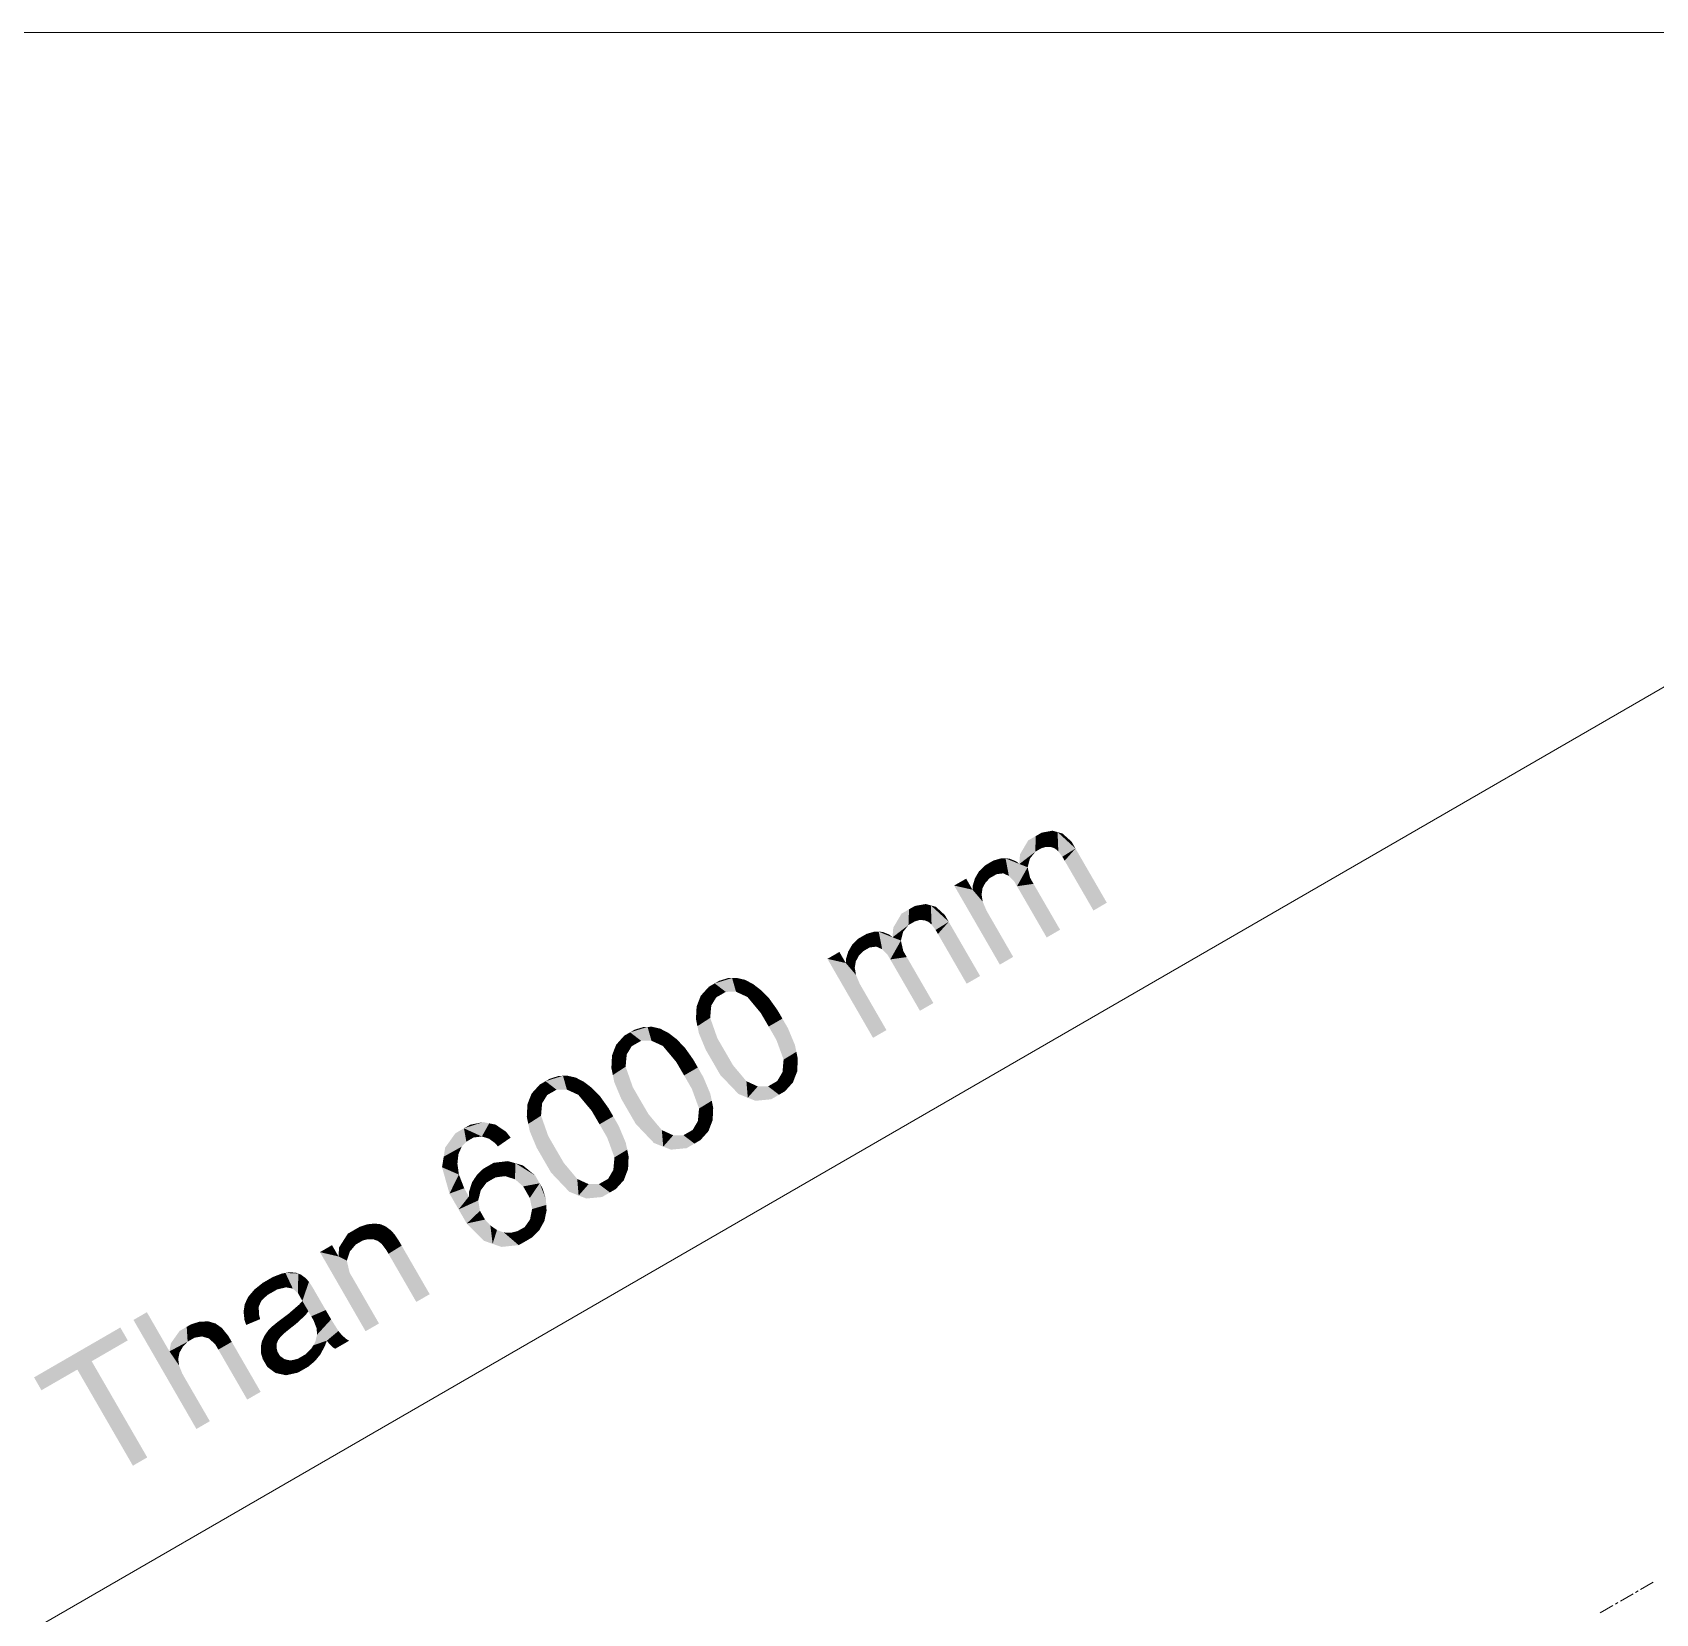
# Model space of a CAD drawing. Header units: millimetres. Extents: x 2 to 579, y 1 to 405.
# Drawn here: x 233.08 to 250.49, y 124.47 to 141.42 of the extents above; entities that cross this region are included whole.
import ezdxf

# ---------------------------------------------------------------- set-up
doc = ezdxf.new("R2010")
doc.units = ezdxf.units.MM
doc.linetypes.add('XKITLINE00', pattern=[0])
doc.layers.add('LinkedObject', color=7, linetype='Continuous', lineweight=0)

# ---------------------------------------------------------------- blocks, each defined once
blk = doc.blocks.new('*A4')
at = {"layer": 'LinkedObject'}
for points in [[(243.906, 132.839), (243.957, 132.687), (243.843, 132.802)], [(244.077, 132.845), (243.906, 132.839), (244.023, 132.86)], [(244.007, 132.685), (243.906, 132.839), (244.077, 132.845)], [(243.957, 132.687), (243.906, 132.839), (243.982, 132.686)], [(243.982, 132.686), (243.906, 132.839), (244.007, 132.685)], [(244.077, 132.845), (244.05, 132.669), (244.007, 132.685)], [(244.05, 132.669), (244.077, 132.845), (244.067, 132.654)], [(244.067, 132.654), (244.077, 132.845), (244.085, 132.639)], [(244.228, 132.742), (244.077, 132.845), (244.131, 132.829)], [(244.269, 132.669), (244.077, 132.845), (244.228, 132.742)], [(244.128, 132.581), (244.077, 132.845), (244.269, 132.669)], [(244.085, 132.639), (244.077, 132.845), (244.128, 132.581)], [(243.843, 132.802), (243.667, 132.503), (243.762, 132.756)], [(243.838, 132.634), (243.667, 132.503), (243.843, 132.802)], [(243.762, 132.756), (243.667, 132.503), (243.674, 132.606)], [(243.781, 132.561), (243.667, 132.503), (243.838, 132.634)], [(243.838, 132.634), (243.843, 132.802), (243.882, 132.66)], [(243.843, 132.802), (243.957, 132.687), (243.907, 132.674)], [(243.882, 132.66), (243.843, 132.802), (243.907, 132.674)], [(244.269, 132.669), (244.153, 132.538), (244.128, 132.581)], [(244.153, 132.538), (244.269, 132.669), (244.462, 132.004)], [(244.462, 132.004), (244.269, 132.669), (244.605, 132.088)], [(243.3, 132.488), (243.352, 132.353), (243.236, 132.426)], [(243.422, 132.393), (243.3, 132.488), (243.342, 132.513)], [(243.352, 132.353), (243.3, 132.488), (243.382, 132.37)], [(243.382, 132.37), (243.3, 132.488), (243.422, 132.393)], [(243.389, 132.54), (243.493, 132.403), (243.342, 132.513)], [(243.342, 132.513), (243.493, 132.403), (243.422, 132.393)], [(243.477, 132.565), (243.493, 132.403), (243.389, 132.54)], [(243.519, 132.563), (243.493, 132.403), (243.477, 132.565)], [(243.519, 132.563), (243.524, 132.389), (243.493, 132.403)], [(243.524, 132.389), (243.519, 132.563), (243.555, 132.375)], [(243.634, 132.531), (243.519, 132.563), (243.56, 132.561)], [(243.667, 132.503), (243.519, 132.563), (243.634, 132.531)], [(243.614, 132.313), (243.519, 132.563), (243.667, 132.503)], [(243.555, 132.375), (243.519, 132.563), (243.614, 132.313)], [(243.614, 132.313), (243.667, 132.503), (243.642, 132.265)], [(243.756, 132.468), (243.642, 132.265), (243.667, 132.503)], [(243.782, 132.356), (243.642, 132.265), (243.756, 132.468)], [(243.768, 132.515), (243.667, 132.503), (243.781, 132.561)], [(243.667, 132.503), (243.768, 132.515), (243.756, 132.468)], [(243.165, 132.227), (242.968, 132.272), (243.097, 132.346)], [(243.213, 132.388), (243.167, 132.27), (243.191, 132.35)], [(243.305, 132.305), (243.167, 132.27), (243.213, 132.388)], [(243.288, 132.274), (243.167, 132.27), (243.305, 132.305)], [(243.236, 132.426), (243.352, 132.353), (243.213, 132.388)], [(243.213, 132.388), (243.352, 132.353), (243.305, 132.305)], [(243.819, 132.29), (243.642, 132.265), (243.782, 132.356)], [(243.642, 132.265), (243.819, 132.29), (243.96, 131.715)], [(243.96, 131.715), (243.819, 132.29), (244.104, 131.798)], [(242.968, 132.272), (243.165, 132.227), (243.458, 131.424)], [(243.272, 132.243), (243.165, 132.227), (243.167, 132.27)], [(243.262, 132.175), (243.165, 132.227), (243.272, 132.243)], [(243.314, 132.005), (243.601, 131.507), (243.165, 132.227)], [(243.314, 132.005), (243.165, 132.227), (243.274, 132.1)], [(243.274, 132.1), (243.165, 132.227), (243.268, 132.138)], [(243.268, 132.138), (243.165, 132.227), (243.262, 132.175)], [(243.458, 131.424), (243.165, 132.227), (243.601, 131.507)], [(243.272, 132.243), (243.167, 132.27), (243.288, 132.274)], [(242.484, 132.017), (242.307, 131.717), (242.403, 131.97)], [(242.478, 131.848), (242.307, 131.717), (242.484, 132.017)], [(242.403, 131.97), (242.307, 131.717), (242.315, 131.82)], [(242.478, 131.848), (242.484, 132.017), (242.523, 131.874)], [(242.547, 132.053), (242.597, 131.902), (242.484, 132.017)], [(242.484, 132.017), (242.597, 131.902), (242.548, 131.888)], [(242.523, 131.874), (242.484, 132.017), (242.548, 131.888)], [(242.718, 132.059), (242.547, 132.053), (242.664, 132.074)], [(242.647, 131.9), (242.547, 132.053), (242.718, 132.059)], [(242.597, 131.902), (242.547, 132.053), (242.622, 131.901)], [(242.622, 131.901), (242.547, 132.053), (242.647, 131.9)], [(242.718, 132.059), (242.69, 131.884), (242.647, 131.9)], [(242.69, 131.884), (242.718, 132.059), (242.708, 131.869)], [(242.708, 131.869), (242.718, 132.059), (242.726, 131.854)], [(242.868, 131.956), (242.718, 132.059), (242.772, 132.044)], [(242.91, 131.883), (242.718, 132.059), (242.868, 131.956)], [(242.769, 131.796), (242.718, 132.059), (242.91, 131.883)], [(242.726, 131.854), (242.718, 132.059), (242.769, 131.796)], [(242.118, 131.779), (242.133, 131.617), (242.03, 131.754)], [(242.159, 131.777), (242.133, 131.617), (242.118, 131.779)], [(242.159, 131.777), (242.165, 131.603), (242.133, 131.617)], [(242.165, 131.603), (242.159, 131.777), (242.196, 131.589)], [(242.275, 131.745), (242.159, 131.777), (242.201, 131.775)], [(242.307, 131.717), (242.159, 131.777), (242.275, 131.745)], [(242.255, 131.528), (242.159, 131.777), (242.307, 131.717)], [(242.196, 131.589), (242.159, 131.777), (242.255, 131.528)], [(242.421, 131.776), (242.307, 131.717), (242.478, 131.848)], [(242.409, 131.729), (242.307, 131.717), (242.421, 131.776)], [(242.91, 131.883), (242.794, 131.753), (242.769, 131.796)], [(242.794, 131.753), (242.91, 131.883), (243.102, 131.219)], [(243.102, 131.219), (242.91, 131.883), (243.246, 131.302)], [(241.854, 131.602), (241.808, 131.484), (241.832, 131.564)], [(241.946, 131.519), (241.808, 131.484), (241.854, 131.602)], [(241.876, 131.64), (241.992, 131.567), (241.854, 131.602)], [(241.854, 131.602), (241.992, 131.567), (241.946, 131.519)], [(241.941, 131.703), (241.992, 131.567), (241.876, 131.64)], [(242.062, 131.608), (241.941, 131.703), (241.983, 131.727)], [(241.992, 131.567), (241.941, 131.703), (242.022, 131.585)], [(242.022, 131.585), (241.941, 131.703), (242.062, 131.608)], [(242.03, 131.754), (242.133, 131.617), (241.983, 131.727)], [(241.983, 131.727), (242.133, 131.617), (242.062, 131.608)], [(242.255, 131.528), (242.307, 131.717), (242.283, 131.48)], [(242.397, 131.682), (242.283, 131.48), (242.307, 131.717)], [(242.422, 131.57), (242.283, 131.48), (242.397, 131.682)], [(242.307, 131.717), (242.409, 131.729), (242.397, 131.682)], [(241.806, 131.441), (241.609, 131.486), (241.737, 131.56)], [(241.609, 131.486), (241.806, 131.441), (242.098, 130.639)], [(241.913, 131.457), (241.806, 131.441), (241.808, 131.484)], [(241.902, 131.389), (241.806, 131.441), (241.913, 131.457)], [(241.955, 131.219), (242.242, 130.722), (241.806, 131.441)], [(241.955, 131.219), (241.806, 131.441), (241.915, 131.314)], [(241.915, 131.314), (241.806, 131.441), (241.909, 131.352)], [(241.909, 131.352), (241.806, 131.441), (241.902, 131.389)], [(242.098, 130.639), (241.806, 131.441), (242.242, 130.722)], [(241.929, 131.488), (241.808, 131.484), (241.946, 131.519)], [(241.913, 131.457), (241.808, 131.484), (241.929, 131.488)], [(242.46, 131.505), (242.283, 131.48), (242.422, 131.57)], [(242.283, 131.48), (242.46, 131.505), (242.601, 130.929)], [(242.601, 130.929), (242.46, 131.505), (242.745, 131.012)], [(240.587, 131.28), (240.4, 131.223), (240.541, 131.279)], [(240.629, 131.133), (240.4, 131.223), (240.587, 131.28)], [(240.541, 131.279), (240.4, 131.223), (240.447, 131.25)], [(240.634, 131.282), (240.69, 131.105), (240.587, 131.28)], [(240.587, 131.28), (240.69, 131.105), (240.629, 131.133)], [(240.724, 131.261), (240.69, 131.105), (240.634, 131.282)], [(240.767, 131.239), (240.69, 131.105), (240.724, 131.261)], [(240.767, 131.239), (240.751, 131.077), (240.69, 131.105)], [(240.811, 131.216), (240.751, 131.077), (240.767, 131.239)], [(240.251, 131.091), (240.418, 131.074), (240.228, 131.032)], [(240.228, 131.032), (240.418, 131.074), (240.364, 130.987)], [(240.337, 131.186), (240.418, 131.074), (240.251, 131.091)], [(240.4, 131.223), (240.418, 131.074), (240.337, 131.186)], [(240.4, 131.223), (240.518, 131.132), (240.468, 131.102)], [(240.518, 131.132), (240.4, 131.223), (240.629, 131.133)], [(240.418, 131.074), (240.4, 131.223), (240.468, 131.102)], [(240.897, 131.15), (240.751, 131.077), (240.811, 131.216)], [(240.94, 131.106), (240.751, 131.077), (240.897, 131.15)], [(240.94, 131.106), (240.895, 130.904), (240.751, 131.077)], [(240.983, 131.063), (240.895, 130.904), (240.94, 131.106)], [(240.206, 130.974), (240.358, 130.928), (240.199, 130.84)], [(240.199, 130.84), (240.358, 130.928), (240.215, 130.764)], [(240.364, 130.987), (240.206, 130.974), (240.228, 131.032)], [(240.358, 130.928), (240.206, 130.974), (240.364, 130.987)], [(240.215, 130.764), (240.358, 130.928), (240.352, 130.853)], [(241.076, 130.932), (240.895, 130.904), (240.983, 131.063)], [(241.076, 130.932), (240.979, 130.76), (240.895, 130.904)], [(241.126, 130.845), (240.979, 130.76), (241.076, 130.932)], [(239.68, 130.756), (239.493, 130.698), (239.634, 130.754)], [(239.722, 130.608), (239.493, 130.698), (239.68, 130.756)], [(239.634, 130.754), (239.493, 130.698), (239.54, 130.726)], [(239.727, 130.758), (239.783, 130.58), (239.68, 130.756)], [(239.68, 130.756), (239.783, 130.58), (239.722, 130.608)], [(239.817, 130.737), (239.783, 130.58), (239.727, 130.758)], [(239.86, 130.714), (239.783, 130.58), (239.817, 130.737)], [(240.352, 130.853), (240.305, 130.509), (240.215, 130.764)], [(240.215, 130.764), (240.305, 130.509), (240.23, 130.689)], [(240.429, 130.634), (240.305, 130.509), (240.352, 130.853)], [(241.126, 130.845), (241.062, 130.616), (240.979, 130.76)], [(241.185, 130.743), (241.062, 130.616), (241.126, 130.845)], [(241.062, 130.616), (241.185, 130.743), (241.139, 130.406)], [(241.139, 130.406), (241.185, 130.743), (241.276, 130.489)], [(241.276, 130.489), (241.185, 130.743), (241.26, 130.564)], [(239.344, 130.566), (239.511, 130.55), (239.321, 130.508)], [(239.321, 130.508), (239.511, 130.55), (239.457, 130.462)], [(239.43, 130.662), (239.511, 130.55), (239.344, 130.566)], [(239.493, 130.698), (239.511, 130.55), (239.43, 130.662)], [(239.493, 130.698), (239.611, 130.607), (239.561, 130.578)], [(239.611, 130.607), (239.493, 130.698), (239.722, 130.608)], [(239.511, 130.55), (239.493, 130.698), (239.561, 130.578)], [(239.86, 130.714), (239.844, 130.552), (239.783, 130.58)], [(239.904, 130.692), (239.844, 130.552), (239.86, 130.714)], [(239.99, 130.626), (239.844, 130.552), (239.904, 130.692)], [(240.033, 130.582), (239.844, 130.552), (239.99, 130.626)], [(240.033, 130.582), (239.988, 130.38), (239.844, 130.552)], [(240.076, 130.539), (239.988, 130.38), (240.033, 130.582)], [(240.305, 130.509), (240.429, 130.634), (240.365, 130.406)], [(240.365, 130.406), (240.429, 130.634), (240.512, 130.491)], [(239.299, 130.45), (239.451, 130.403), (239.292, 130.316)], [(239.292, 130.316), (239.451, 130.403), (239.308, 130.24)], [(239.457, 130.462), (239.299, 130.45), (239.321, 130.508)], [(239.451, 130.403), (239.299, 130.45), (239.457, 130.462)], [(239.308, 130.24), (239.451, 130.403), (239.445, 130.329)], [(240.169, 130.408), (239.988, 130.38), (240.076, 130.539)], [(240.169, 130.408), (240.072, 130.236), (239.988, 130.38)], [(240.219, 130.321), (240.072, 130.236), (240.169, 130.408)], [(240.512, 130.491), (240.46, 130.241), (240.365, 130.406)], [(240.596, 130.346), (240.46, 130.241), (240.512, 130.491)], [(241.276, 130.489), (241.133, 130.339), (241.139, 130.406)], [(241.291, 130.413), (241.133, 130.339), (241.276, 130.489)], [(241.285, 130.279), (241.133, 130.339), (241.291, 130.413)], [(238.773, 130.232), (238.586, 130.174), (238.727, 130.23)], [(238.815, 130.084), (238.586, 130.174), (238.773, 130.232)], [(238.727, 130.23), (238.586, 130.174), (238.633, 130.201)], [(238.82, 130.233), (238.876, 130.056), (238.773, 130.232)], [(238.773, 130.232), (238.876, 130.056), (238.815, 130.084)], [(238.91, 130.213), (238.876, 130.056), (238.82, 130.233)], [(238.953, 130.19), (238.876, 130.056), (238.91, 130.213)], [(239.445, 130.329), (239.398, 129.985), (239.308, 130.24)], [(239.308, 130.24), (239.398, 129.985), (239.323, 130.164)], [(239.522, 130.11), (239.398, 129.985), (239.445, 130.329)], [(240.219, 130.321), (240.155, 130.092), (240.072, 130.236)], [(240.278, 130.218), (240.155, 130.092), (240.219, 130.321)], [(240.155, 130.092), (240.278, 130.218), (240.232, 129.881)], [(240.232, 129.881), (240.278, 130.218), (240.369, 129.965)], [(240.369, 129.965), (240.278, 130.218), (240.353, 130.04)], [(240.596, 130.346), (240.755, 129.997), (240.46, 130.241)], [(240.46, 130.241), (240.755, 129.997), (240.655, 130.037)], [(240.74, 130.174), (240.755, 129.997), (240.596, 130.346)], [(241.262, 130.221), (241.071, 130.176), (241.127, 130.271)], [(241.24, 130.162), (241.071, 130.176), (241.262, 130.221)], [(241.133, 130.339), (241.285, 130.279), (241.127, 130.271)], [(241.127, 130.271), (241.285, 130.279), (241.262, 130.221)], [(238.437, 130.042), (238.604, 130.026), (238.414, 129.984)], [(238.414, 129.984), (238.604, 130.026), (238.55, 129.938)], [(238.523, 130.137), (238.604, 130.026), (238.437, 130.042)], [(238.586, 130.174), (238.604, 130.026), (238.523, 130.137)], [(238.586, 130.174), (238.704, 130.083), (238.654, 130.054)], [(238.704, 130.083), (238.586, 130.174), (238.815, 130.084)], [(238.604, 130.026), (238.586, 130.174), (238.654, 130.054)], [(238.953, 130.19), (238.937, 130.028), (238.876, 130.056)], [(238.997, 130.168), (238.937, 130.028), (238.953, 130.19)], [(239.083, 130.102), (238.937, 130.028), (238.997, 130.168)], [(239.126, 130.058), (238.937, 130.028), (239.083, 130.102)], [(239.126, 130.058), (239.081, 129.856), (238.937, 130.028)], [(239.169, 130.014), (239.081, 129.856), (239.126, 130.058)], [(239.398, 129.985), (239.522, 130.11), (239.458, 129.881)], [(239.458, 129.881), (239.522, 130.11), (239.605, 129.966)], [(240.755, 129.997), (240.74, 130.174), (240.801, 130.146)], [(240.862, 130.118), (240.755, 129.997), (240.801, 130.146)], [(240.862, 130.118), (241.09, 130.029), (240.755, 129.997)], [(240.755, 129.997), (241.09, 130.029), (240.838, 129.964)], [(240.838, 129.964), (241.09, 130.029), (241.006, 129.98)], [(240.972, 130.119), (241.09, 130.029), (240.862, 130.118)], [(241.09, 130.029), (240.972, 130.119), (241.022, 130.147)], [(241.071, 130.176), (241.09, 130.029), (241.022, 130.147)], [(241.154, 130.066), (241.071, 130.176), (241.24, 130.162)], [(241.09, 130.029), (241.071, 130.176), (241.154, 130.066)], [(238.392, 129.925), (238.544, 129.879), (238.385, 129.791)], [(238.385, 129.791), (238.544, 129.879), (238.401, 129.716)], [(238.55, 129.938), (238.392, 129.925), (238.414, 129.984)], [(238.544, 129.879), (238.392, 129.925), (238.55, 129.938)], [(238.401, 129.716), (238.544, 129.879), (238.538, 129.804)], [(239.262, 129.884), (239.081, 129.856), (239.169, 130.014)], [(239.262, 129.884), (239.165, 129.712), (239.081, 129.856)], [(239.312, 129.797), (239.165, 129.712), (239.262, 129.884)], [(239.605, 129.966), (239.553, 129.717), (239.458, 129.881)], [(239.689, 129.822), (239.553, 129.717), (239.605, 129.966)], [(240.369, 129.965), (240.226, 129.814), (240.232, 129.881)], [(240.384, 129.889), (240.226, 129.814), (240.369, 129.965)], [(240.378, 129.755), (240.226, 129.814), (240.384, 129.889)], [(237.916, 129.735), (237.711, 129.669), (237.78, 129.708)], [(237.982, 129.722), (237.711, 129.669), (237.916, 129.735)], [(237.903, 129.581), (237.711, 129.669), (237.982, 129.722)], [(237.903, 129.581), (237.982, 129.722), (237.95, 129.567)], [(237.982, 129.722), (237.979, 129.558), (237.95, 129.567)], [(237.979, 129.558), (237.982, 129.722), (238.042, 129.512)], [(238.163, 129.632), (237.982, 129.722), (238.049, 129.709)], [(238.042, 129.512), (237.982, 129.722), (238.163, 129.632)], [(238.538, 129.804), (238.491, 129.461), (238.401, 129.716)], [(238.401, 129.716), (238.491, 129.461), (238.416, 129.64)], [(238.615, 129.586), (238.491, 129.461), (238.538, 129.804)], [(239.312, 129.797), (239.248, 129.568), (239.165, 129.712)], [(239.371, 129.694), (239.248, 129.568), (239.312, 129.797)], [(239.248, 129.568), (239.371, 129.694), (239.325, 129.357)], [(239.325, 129.357), (239.371, 129.694), (239.462, 129.44)], [(239.462, 129.44), (239.371, 129.694), (239.446, 129.516)], [(239.689, 129.822), (239.848, 129.472), (239.553, 129.717)], [(239.553, 129.717), (239.848, 129.472), (239.748, 129.512)], [(239.833, 129.65), (239.848, 129.472), (239.689, 129.822)], [(240.355, 129.696), (240.164, 129.652), (240.22, 129.747)], [(240.333, 129.638), (240.164, 129.652), (240.355, 129.696)], [(240.226, 129.814), (240.378, 129.755), (240.22, 129.747)], [(240.22, 129.747), (240.378, 129.755), (240.355, 129.696)], [(237.711, 129.669), (237.494, 129.365), (237.619, 129.615)], [(237.737, 129.526), (237.494, 129.365), (237.711, 129.669)], [(237.619, 129.615), (237.494, 129.365), (237.51, 129.463)], [(237.687, 129.472), (237.494, 129.365), (237.737, 129.526)], [(237.711, 129.669), (237.814, 129.57), (237.771, 129.545)], [(237.814, 129.57), (237.711, 129.669), (237.903, 129.581)], [(237.737, 129.526), (237.711, 129.669), (237.771, 129.545)], [(238.042, 129.512), (238.163, 129.632), (238.076, 129.475)], [(238.076, 129.475), (238.163, 129.632), (238.212, 129.569)], [(238.491, 129.461), (238.615, 129.586), (238.551, 129.357)], [(238.551, 129.357), (238.615, 129.586), (238.698, 129.442)], [(239.848, 129.472), (239.833, 129.65), (239.894, 129.622)], [(239.955, 129.594), (239.848, 129.472), (239.894, 129.622)], [(239.955, 129.594), (240.183, 129.505), (239.848, 129.472)], [(239.848, 129.472), (240.183, 129.505), (239.931, 129.44)], [(239.931, 129.44), (240.183, 129.505), (240.099, 129.456)], [(240.065, 129.595), (240.183, 129.505), (239.955, 129.594)], [(240.183, 129.505), (240.065, 129.595), (240.115, 129.623)], [(240.164, 129.652), (240.183, 129.505), (240.115, 129.623)], [(240.247, 129.542), (240.164, 129.652), (240.333, 129.638)], [(240.183, 129.505), (240.164, 129.652), (240.247, 129.542)], [(237.652, 129.393), (237.476, 129.251), (237.494, 129.365)], [(237.641, 129.29), (237.476, 129.251), (237.652, 129.393)], [(237.672, 129.437), (237.494, 129.365), (237.687, 129.472)], [(237.494, 129.365), (237.672, 129.437), (237.652, 129.393)], [(238.698, 129.442), (238.646, 129.193), (238.551, 129.357)], [(238.782, 129.298), (238.646, 129.193), (238.698, 129.442)], [(239.462, 129.44), (239.319, 129.29), (239.325, 129.357)], [(239.477, 129.365), (239.319, 129.29), (239.462, 129.44)], [(239.471, 129.231), (239.319, 129.29), (239.477, 129.365)], [(237.649, 129.232), (237.476, 129.251), (237.641, 129.29)], [(237.657, 129.173), (237.556, 128.969), (237.476, 129.251)], [(237.657, 129.173), (237.476, 129.251), (237.649, 129.232)], [(237.714, 129.026), (237.556, 128.969), (237.657, 129.173)], [(237.85, 129.169), (238.002, 129.115), (237.823, 129.129)], [(237.917, 129.234), (238.002, 129.115), (237.85, 129.169)], [(238.052, 129.143), (237.917, 129.234), (237.958, 129.258)], [(238.002, 129.115), (237.917, 129.234), (238.052, 129.143)], [(238.03, 129.299), (238.154, 129.156), (237.958, 129.258)], [(237.958, 129.258), (238.154, 129.156), (238.052, 129.143)], [(238.183, 129.317), (238.154, 129.156), (238.03, 129.299)], [(238.264, 129.294), (238.154, 129.156), (238.183, 129.317)], [(238.154, 129.156), (238.264, 129.294), (238.206, 129.139)], [(238.264, 129.294), (238.258, 129.123), (238.206, 129.139)], [(238.258, 129.123), (238.264, 129.294), (238.346, 129.046)], [(238.475, 129.163), (238.264, 129.294), (238.345, 129.27)], [(238.523, 129.079), (238.264, 129.294), (238.475, 129.163)], [(238.346, 129.046), (238.264, 129.294), (238.523, 129.079)], [(238.782, 129.298), (238.941, 128.948), (238.646, 129.193)], [(238.646, 129.193), (238.941, 128.948), (238.841, 128.988)], [(238.926, 129.126), (238.941, 128.948), (238.782, 129.298)], [(239.448, 129.172), (239.257, 129.127), (239.313, 129.223)], [(239.426, 129.113), (239.257, 129.127), (239.448, 129.172)], [(239.319, 129.29), (239.471, 129.231), (239.313, 129.223)], [(239.313, 129.223), (239.471, 129.231), (239.448, 129.172)], [(237.714, 129.026), (237.654, 128.799), (237.556, 128.969)], [(237.764, 128.938), (237.654, 128.799), (237.714, 129.026)], [(237.823, 129.129), (237.764, 128.938), (237.797, 129.088)], [(237.954, 129.087), (237.764, 128.938), (237.823, 129.129)], [(237.797, 129.088), (237.764, 128.938), (237.767, 128.993)], [(237.891, 129.004), (237.764, 128.938), (237.954, 129.087)], [(237.878, 128.949), (237.764, 128.938), (237.891, 129.004)], [(237.823, 129.129), (238.002, 129.115), (237.954, 129.087)], [(238.346, 129.046), (238.523, 129.079), (238.381, 128.985)], [(238.523, 129.079), (238.417, 128.922), (238.381, 128.985)], [(238.417, 128.922), (238.523, 129.079), (238.442, 128.803)], [(238.442, 128.803), (238.523, 129.079), (238.594, 128.847)], [(238.59, 128.908), (238.523, 129.079), (238.555, 129.024)], [(238.594, 128.847), (238.523, 129.079), (238.59, 128.908)], [(238.941, 128.948), (238.926, 129.126), (238.987, 129.098)], [(239.048, 129.07), (238.941, 128.948), (238.987, 129.098)], [(239.048, 129.07), (239.276, 128.981), (238.941, 128.948)], [(238.941, 128.948), (239.276, 128.981), (239.024, 128.916)], [(239.024, 128.916), (239.276, 128.981), (239.192, 128.932)], [(239.158, 129.07), (239.276, 128.981), (239.048, 129.07)], [(239.276, 128.981), (239.158, 129.07), (239.208, 129.099)], [(239.257, 129.127), (239.276, 128.981), (239.208, 129.099)], [(239.34, 129.018), (239.257, 129.127), (239.426, 129.113)], [(239.276, 128.981), (239.257, 129.127), (239.34, 129.018)], [(237.654, 128.799), (237.764, 128.938), (237.864, 128.895)], [(237.864, 128.895), (237.741, 128.648), (237.654, 128.799)], [(237.883, 128.784), (237.741, 128.648), (237.864, 128.895)], [(237.764, 128.938), (237.878, 128.949), (237.864, 128.895)], [(238.594, 128.847), (238.431, 128.748), (238.442, 128.803)], [(238.597, 128.786), (238.431, 128.748), (238.594, 128.847)], [(236.671, 128.639), (236.681, 128.48), (236.592, 128.612)], [(236.711, 128.643), (236.681, 128.48), (236.671, 128.639)], [(236.681, 128.48), (236.711, 128.643), (236.71, 128.48)], [(236.711, 128.643), (236.739, 128.479), (236.71, 128.48)], [(236.819, 128.64), (236.711, 128.643), (236.751, 128.648)], [(236.848, 128.627), (236.711, 128.643), (236.819, 128.64)], [(236.788, 128.461), (236.711, 128.643), (236.848, 128.627)], [(236.739, 128.479), (236.711, 128.643), (236.788, 128.461)], [(237.741, 128.648), (237.883, 128.784), (237.916, 128.727)], [(237.937, 128.69), (237.741, 128.648), (237.916, 128.727)], [(237.937, 128.69), (238.019, 128.43), (237.741, 128.648)], [(237.741, 128.648), (238.019, 128.43), (237.924, 128.463)], [(237.994, 128.628), (238.019, 128.43), (237.937, 128.69)], [(238.029, 128.603), (238.019, 128.43), (237.994, 128.628)], [(238.547, 128.627), (238.363, 128.61), (238.42, 128.692)], [(238.431, 128.748), (238.574, 128.676), (238.42, 128.692)], [(238.42, 128.692), (238.574, 128.676), (238.547, 128.627)], [(238.574, 128.676), (238.431, 128.748), (238.597, 128.786)], [(236.554, 128.59), (236.372, 128.392), (236.466, 128.539)], [(236.55, 128.422), (236.372, 128.392), (236.554, 128.59)], [(236.55, 128.422), (236.554, 128.59), (236.595, 128.448)], [(236.592, 128.612), (236.681, 128.48), (236.554, 128.59)], [(236.554, 128.59), (236.681, 128.48), (236.624, 128.465)], [(236.595, 128.448), (236.554, 128.59), (236.624, 128.465)], [(236.848, 128.627), (236.809, 128.445), (236.788, 128.461)], [(236.877, 128.613), (236.809, 128.445), (236.848, 128.627)], [(236.93, 128.573), (236.809, 128.445), (236.877, 128.613)], [(236.809, 128.445), (236.93, 128.573), (236.83, 128.428)], [(236.83, 128.428), (236.93, 128.573), (236.954, 128.546)], [(236.954, 128.546), (236.876, 128.367), (236.83, 128.428)], [(236.969, 128.529), (236.876, 128.367), (236.954, 128.546)], [(237.014, 128.461), (236.876, 128.367), (236.969, 128.529)], [(237.014, 128.461), (236.902, 128.323), (236.876, 128.367)], [(237.043, 128.411), (236.902, 128.323), (237.014, 128.461)], [(238.019, 128.43), (238.029, 128.603), (238.065, 128.578)], [(238.065, 128.578), (238.298, 128.416), (238.019, 128.43)], [(238.139, 128.552), (238.298, 128.416), (238.065, 128.578)], [(238.177, 128.551), (238.298, 128.416), (238.139, 128.552)], [(238.215, 128.549), (238.298, 128.416), (238.177, 128.551)], [(238.285, 128.566), (238.388, 128.467), (238.215, 128.549)], [(238.215, 128.549), (238.388, 128.467), (238.298, 128.416)], [(238.388, 128.467), (238.285, 128.566), (238.317, 128.584)], [(238.363, 128.61), (238.388, 128.467), (238.317, 128.584)], [(238.52, 128.577), (238.363, 128.61), (238.547, 128.627)], [(238.44, 128.498), (238.363, 128.61), (238.52, 128.577)], [(238.388, 128.467), (238.363, 128.61), (238.44, 128.498)], [(236.366, 128.295), (236.167, 128.341), (236.296, 128.416)], [(236.167, 128.341), (236.533, 128.039), (236.656, 127.493)], [(236.533, 128.039), (236.167, 128.341), (236.485, 128.121)], [(236.455, 128.25), (236.167, 128.341), (236.366, 128.295)], [(236.485, 128.121), (236.167, 128.341), (236.455, 128.25)], [(236.372, 128.392), (236.487, 128.347), (236.366, 128.295)], [(236.366, 128.295), (236.487, 128.347), (236.455, 128.25)], [(236.487, 128.347), (236.372, 128.392), (236.55, 128.422)], [(236.902, 128.323), (237.043, 128.411), (237.2, 127.807)], [(237.2, 127.807), (237.043, 128.411), (237.344, 127.89)], [(238.019, 128.43), (238.298, 128.416), (238.113, 128.397)], [(235.797, 128.118), (235.606, 128.042), (235.756, 128.111)], [(235.804, 127.964), (235.606, 128.042), (235.797, 128.118)], [(235.756, 128.111), (235.606, 128.042), (235.66, 128.073)], [(235.907, 128.121), (235.797, 128.118), (235.838, 128.125)], [(235.934, 128.111), (235.797, 128.118), (235.907, 128.121)], [(235.804, 127.964), (235.797, 128.118), (235.845, 127.956)], [(235.845, 127.956), (235.797, 128.118), (235.876, 127.95)], [(235.797, 128.118), (235.932, 127.9), (235.876, 127.95)], [(235.934, 128.111), (235.932, 127.9), (235.797, 128.118)], [(235.961, 128.101), (235.932, 127.9), (235.934, 128.111)], [(235.551, 128.01), (235.431, 127.901), (235.464, 127.94)], [(235.603, 127.881), (235.431, 127.901), (235.551, 128.01)], [(235.606, 128.042), (235.708, 127.941), (235.551, 128.01)], [(235.603, 127.881), (235.551, 128.01), (235.654, 127.91)], [(235.654, 127.91), (235.551, 128.01), (235.708, 127.941)], [(235.708, 127.941), (235.606, 128.042), (235.804, 127.964)], [(236.011, 128.065), (235.932, 127.9), (235.961, 128.101)], [(236.035, 128.039), (235.932, 127.9), (236.011, 128.065)], [(235.932, 127.9), (236.035, 128.039), (236.049, 128.023)], [(235.932, 127.9), (236.049, 128.023), (235.957, 127.856)], [(235.957, 127.856), (236.049, 128.023), (235.959, 127.852)], [(235.959, 127.852), (236.049, 128.023), (235.97, 127.833)], [(235.97, 127.833), (236.049, 128.023), (235.978, 127.818)], [(235.978, 127.818), (236.049, 128.023), (236.043, 127.707)], [(236.091, 127.959), (236.043, 127.707), (236.049, 128.023)], [(236.118, 127.911), (236.043, 127.707), (236.091, 127.959)], [(236.656, 127.493), (236.533, 128.039), (236.8, 127.576)], [(235.525, 127.789), (235.354, 127.742), (235.539, 127.82)], [(235.36, 127.783), (235.539, 127.82), (235.354, 127.742)], [(235.511, 127.757), (235.354, 127.742), (235.525, 127.789)], [(235.511, 127.757), (235.375, 127.56), (235.354, 127.742)], [(235.398, 127.862), (235.539, 127.82), (235.36, 127.783)], [(235.512, 127.674), (235.375, 127.56), (235.511, 127.757)], [(235.431, 127.901), (235.539, 127.82), (235.398, 127.862)], [(235.539, 127.82), (235.431, 127.901), (235.603, 127.881)], [(235.945, 127.78), (236.043, 127.707), (235.832, 127.682)], [(235.978, 127.818), (236.043, 127.707), (235.945, 127.78)], [(236.118, 127.911), (236.073, 127.653), (236.043, 127.707)], [(236.229, 127.72), (236.073, 127.653), (236.118, 127.911)], [(234.553, 127.277), (234.167, 127.614), (234.311, 127.697)], [(234.167, 127.614), (234.553, 127.277), (234.842, 126.445)], [(234.877, 127.596), (234.902, 127.437), (234.785, 127.567)], [(234.923, 127.597), (234.902, 127.437), (234.877, 127.596)], [(234.923, 127.597), (234.94, 127.426), (234.902, 127.437)], [(234.968, 127.599), (234.94, 127.426), (234.923, 127.597)], [(234.94, 127.426), (234.968, 127.599), (234.977, 127.415)], [(235.081, 127.552), (234.968, 127.599), (235.047, 127.576)], [(234.977, 127.415), (234.968, 127.599), (235.081, 127.552)], [(235.354, 127.742), (235.375, 127.56), (235.348, 127.702)], [(235.348, 127.702), (235.375, 127.56), (235.358, 127.611)], [(235.375, 127.56), (235.512, 127.674), (235.526, 127.623)], [(235.711, 127.591), (235.8, 127.485), (235.654, 127.544)], [(235.751, 127.621), (235.84, 127.517), (235.711, 127.591)], [(235.711, 127.591), (235.84, 127.517), (235.8, 127.485)], [(235.832, 127.682), (235.912, 127.573), (235.751, 127.621)], [(235.751, 127.621), (235.912, 127.573), (235.84, 127.517)], [(235.832, 127.682), (236.043, 127.707), (235.912, 127.573)], [(235.912, 127.573), (236.043, 127.707), (236.014, 127.668)], [(236.229, 127.72), (236.1, 127.606), (236.073, 127.653)], [(236.1, 127.606), (236.229, 127.72), (236.13, 127.527)], [(236.117, 127.379), (236.287, 127.62), (236.365, 127.496)], [(236.136, 127.456), (236.287, 127.62), (236.117, 127.379)], [(236.13, 127.527), (236.229, 127.72), (236.287, 127.62)], [(236.287, 127.62), (236.133, 127.496), (236.13, 127.527)], [(236.133, 127.496), (236.287, 127.62), (236.136, 127.456)], [(233.719, 127.171), (233.101, 126.998), (234.026, 127.533)], [(233.719, 127.171), (234.026, 127.533), (234.106, 127.395)], [(234.738, 127.54), (234.553, 127.277), (234.662, 127.496)], [(234.748, 127.381), (234.553, 127.277), (234.738, 127.54)], [(234.662, 127.496), (234.553, 127.277), (234.569, 127.365)], [(234.785, 127.567), (234.902, 127.437), (234.738, 127.54)], [(234.738, 127.54), (234.902, 127.437), (234.823, 127.424)], [(234.748, 127.381), (234.738, 127.54), (234.78, 127.399)], [(234.78, 127.399), (234.738, 127.54), (234.823, 127.424)], [(235.081, 127.552), (235.046, 127.35), (234.977, 127.415)], [(235.115, 127.528), (235.046, 127.35), (235.081, 127.552)], [(235.185, 127.442), (235.046, 127.35), (235.115, 127.528)], [(235.221, 127.379), (235.046, 127.35), (235.185, 127.442)], [(235.703, 127.358), (235.546, 127.391), (235.56, 127.419)], [(235.574, 127.448), (235.718, 127.397), (235.56, 127.419)], [(235.56, 127.419), (235.718, 127.397), (235.703, 127.358)], [(235.612, 127.502), (235.718, 127.397), (235.574, 127.448)], [(235.636, 127.526), (235.718, 127.397), (235.612, 127.502)], [(235.654, 127.544), (235.746, 127.434), (235.636, 127.526)], [(235.718, 127.397), (235.636, 127.526), (235.732, 127.416)], [(235.732, 127.416), (235.636, 127.526), (235.746, 127.434)], [(235.654, 127.544), (235.8, 127.485), (235.746, 127.434)], [(236.365, 127.496), (236.241, 127.392), (236.096, 127.342)], [(236.117, 127.379), (236.365, 127.496), (236.096, 127.342)], [(236.241, 127.392), (236.365, 127.496), (236.261, 127.364)], [(236.261, 127.364), (236.365, 127.496), (236.385, 127.472)], [(236.385, 127.472), (236.306, 127.32), (236.261, 127.364)], [(236.405, 127.448), (236.306, 127.32), (236.385, 127.472)], [(236.405, 127.448), (236.33, 127.305), (236.306, 127.32)], [(236.452, 127.408), (236.33, 127.305), (236.405, 127.448)], [(234.698, 127.33), (234.553, 127.277), (234.748, 127.381)], [(234.68, 127.297), (234.553, 127.277), (234.698, 127.33)], [(234.661, 127.264), (234.553, 127.277), (234.68, 127.297)], [(234.553, 127.277), (234.656, 127.126), (234.69, 127.041)], [(234.656, 127.126), (234.553, 127.277), (234.652, 127.161)], [(234.652, 127.161), (234.553, 127.277), (234.647, 127.196)], [(234.647, 127.196), (234.553, 127.277), (234.661, 127.264)], [(234.842, 126.445), (234.553, 127.277), (234.69, 127.041)], [(235.046, 127.35), (235.221, 127.379), (235.077, 127.296)], [(235.077, 127.296), (235.221, 127.379), (235.387, 126.76)], [(235.387, 126.76), (235.221, 127.379), (235.531, 126.843)], [(235.546, 127.391), (235.702, 127.336), (235.533, 127.328)], [(235.533, 127.328), (235.702, 127.336), (235.534, 127.294)], [(235.534, 127.294), (235.702, 127.336), (235.701, 127.315)], [(235.701, 127.315), (235.571, 127.164), (235.534, 127.294)], [(235.534, 127.294), (235.571, 127.164), (235.534, 127.26)], [(235.534, 127.26), (235.571, 127.164), (235.553, 127.195)], [(235.702, 127.336), (235.546, 127.391), (235.703, 127.358)], [(235.711, 127.275), (235.571, 127.164), (235.701, 127.315)], [(235.571, 127.164), (235.711, 127.275), (235.722, 127.257)], [(235.738, 127.228), (235.571, 127.164), (235.722, 127.257)], [(236.011, 127.245), (236.042, 127.113), (235.97, 127.221)], [(236.142, 127.208), (236.011, 127.245), (236.074, 127.306)], [(236.113, 127.173), (236.011, 127.245), (236.142, 127.208)], [(236.042, 127.113), (236.011, 127.245), (236.113, 127.173)], [(236.241, 127.392), (236.074, 127.306), (236.096, 127.342)], [(236.22, 127.335), (236.074, 127.306), (236.241, 127.392)], [(236.171, 127.243), (236.074, 127.306), (236.22, 127.335)], [(236.142, 127.208), (236.074, 127.306), (236.171, 127.243)], [(236.33, 127.305), (236.452, 127.408), (236.48, 127.391)], [(233.719, 127.171), (233.565, 127.082), (233.101, 126.998)], [(233.101, 126.998), (233.565, 127.082), (233.18, 126.86)], [(233.565, 127.082), (233.719, 127.171), (234.161, 126.051)], [(234.161, 126.051), (233.719, 127.171), (234.315, 126.14)], [(235.571, 127.164), (235.738, 127.228), (235.602, 127.111)], [(235.602, 127.111), (235.738, 127.228), (235.689, 127.046)], [(235.689, 127.046), (235.738, 127.228), (235.746, 127.033)], [(235.746, 127.033), (235.738, 127.228), (235.788, 127.193)], [(235.788, 127.193), (235.804, 127.021), (235.746, 127.033)], [(235.82, 127.186), (235.804, 127.021), (235.788, 127.193)], [(235.853, 127.179), (235.804, 127.021), (235.82, 127.186)], [(235.804, 127.021), (235.853, 127.179), (235.93, 127.049)], [(236, 127.089), (235.853, 127.179), (235.928, 127.197)], [(235.93, 127.049), (235.853, 127.179), (236, 127.089)], [(235.97, 127.221), (236.042, 127.113), (235.928, 127.197)], [(235.928, 127.197), (236.042, 127.113), (236, 127.089)], [(234.718, 126.991), (234.842, 126.445), (234.69, 127.041)], [(234.842, 126.445), (234.718, 126.991), (234.986, 126.528)]]:
    blk.add_hatch(color=7, dxfattribs=at).paths.add_polyline_path(points, flags=17)
at = {"layer": 'LinkedObject', "color": 2, "linetype": 'XKITLINE00', "lineweight": 0}
blk.add_line((196.093, 141.419), (280.245, 141.419), dxfattribs=at)
at = {"layer": 'LinkedObject', "color": 6, "linetype": 'XKITLINE00', "lineweight": 0}
blk.add_line((211.958, 112.082), (253.352, 136.006), dxfattribs=at)
at = {"layer": 'LinkedObject', "color": 9, "linetype": 'XKITLINE00', "lineweight": 0}
for p, q in [((250.329, 124.724), (250.465, 124.802)), ((250.113, 124.599), (250.248, 124.677)), ((250.275, 124.693), (250.302, 124.708)), ((249.896, 124.474), (250.032, 124.552)), ((250.059, 124.568), (250.086, 124.583))]:
    blk.add_line(p, q, dxfattribs=at)

msp = doc.modelspace()

# ---------------------------------------------------------------- block references
at = {"lineweight": 0}
msp.add_blockref('*A4', (0, 0), dxfattribs=at)

doc.saveas('drawing.dxf')
